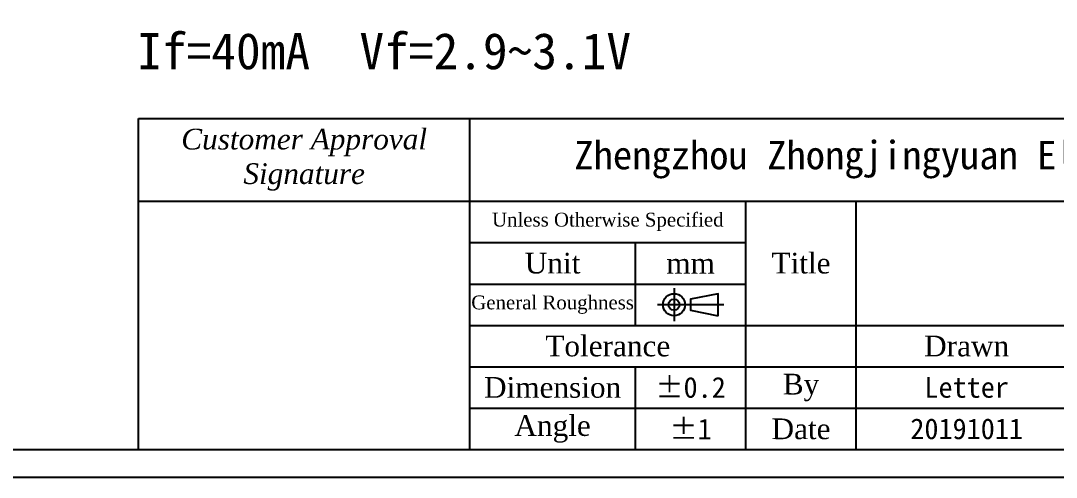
# Model space of a CAD drawing. Header units: millimetres. Extents: x 1040 to 3675, y 249 to 975.
# Drawn here: x 1686.4 to 1759.4, y 261.8 to 294 of the extents above; entities that cross this region are included whole.
import ezdxf

# ---------------------------------------------------------------- set-up
doc = ezdxf.new("R2010")
doc.units = ezdxf.units.MM
doc.linetypes.add('CENTER', pattern=[50.8, 31.75, -6.35, 6.35, -6.35])
doc.layers.add('DIM（标注）', color=3, linetype='Continuous', lineweight=15)
doc.layers.add('FRAME', color=154, linetype='Continuous')
doc.styles.add('宋体', font='')
doc.styles.get('宋体').set_extended_font_data('SimSun')

msp = doc.modelspace()

# ---------------------------------------------------------------- linework, layer by layer
at = {"layer": 'FRAME', "color": 7}
for p, q in [((1694.7052, 263.7102), (1694.7052, 287.077)), ((1694.7052, 287.077), (1831.0113, 287.077)), ((1718.072, 263.7102), (1718.072, 287.077)), ((1694.7052, 281.2353), (1831.0113, 281.2353)), ((1737.5443, 263.7102), (1737.5443, 281.2353)), ((1745.3332, 263.7102), (1745.3332, 281.2353)), ((1718.072, 278.3145), (1737.5443, 278.3145)), ((1729.7553, 272.4728), (1729.7553, 278.3145)), ((1718.072, 275.3936), (1737.5443, 275.3936)), ((1718.072, 272.4728), (1807.6446, 272.4728)), ((1718.072, 269.5519), (1831.0113, 269.5519)), ((1729.7553, 263.7102), (1729.7553, 269.5519)), ((1718.072, 266.6311), (1831.0113, 266.6311))]:
    msp.add_line(p, q, dxfattribs=at)
at = {"layer": 'FRAME', "color": 7, "linetype": 'CENTER'}
for p, q in [((1732.4815, 275.1015), (1732.4815, 272.7649)), ((1735.9865, 273.9332), (1731.3131, 273.9332))]:
    msp.add_line(p, q, dxfattribs=at)
at = {"layer": 'FRAME', "color": 7}
for points in [[(1832.9585, 417.5414), (1599.2909, 417.5414), (1599.2909, 261.763), (1832.9585, 261.763)], [(1831.0113, 263.7102), (1601.2382, 263.7102), (1601.2382, 415.5942), (1831.0113, 415.5942)], [(1735.597, 273.1543), (1735.597, 274.7121), (1733.6498, 274.3226), (1733.6498, 273.5438)]]:
    msp.add_lwpolyline(points, close=True, dxfattribs=at)
for radius in [0.7789, 0.3894]:
    msp.add_circle((1732.4815, 273.9332), radius, dxfattribs=at)

# ---------------------------------------------------------------- texts
at = {"layer": 'DIM（标注）', "color": 7, "style": '宋体'}
msp.add_text('If=40mA  Vf=2.9~3.1V ', height=2.560871, dxfattribs=at).set_placement((1694.6096, 290.5402))
at = {"layer": 'FRAME', "color": 7, "attachment_point": 5, "style": '宋体'}
for s, insert, char_height in [('{\\fTimes New Roman|b0|i1|c0|p18;Customer Approval\\PSignature}', (1706.3886, 284.1562), 1.460423), ('{\\fSimSun|b1|i0|c134|p2;Zhengzhou Zhongjingyuan Electronic Technology Co., LTD.}', (1762.8583, 284.1562), 2), ('{\\fTimes New Roman|b0|i0|c0|p18;Unless Otherwise Specified}', (1727.8081, 279.7749), 0.973615), ('{\\fTimes New Roman|b0|i0|c0|p18;Unit}', (1723.9137, 276.854), 1.460423), ('{\\fTimes New Roman|b0|i0|c0|p18;Title}', (1741.4387, 276.854), 1.460423), ('{\\fTimes New Roman|b0|i0|c0|p18;mm}', (1733.6498, 276.854), 1.460423), ('{\\fTimes New Roman|b0|i0|c0|p18;General Roughness}', (1723.9137, 273.9332), 0.973615), ('{\\fTimes New Roman|b0|i0|c0|p18;Tolerance}', (1727.8081, 271.0124), 1.460423), ('{\\fTimes New Roman|b0|i0|c0|p18;Drawn}', (1753.1221, 271.0124), 1.460423), ('{\\fTimes New Roman|b0|i0|c0|p18;Dimension}', (1723.9137, 268.0915), 1.460423), ('%%P0.2', (1733.6498, 268.0915), 1.46042), ('{\\fTimes New Roman|b0|i0|c0|p18;By}', (1741.4387, 268.0915), 1.460423), ('Letter', (1753.1221, 268.0915), 1.46042), ('{\\fTimes New Roman|b0|i0|c0|p18;Angle}', (1723.9137, 265.1707), 1.460423), ('%%p1', (1733.6498, 265.1707), 1.46042), ('{\\fTimes New Roman|b0|i0|c0|p18;Date}', (1741.4387, 265.1707), 1.460423), ('20191011', (1753.1221, 265.1707), 1.46042)]:
    msp.add_mtext(s, dxfattribs=dict(at, insert=insert, char_height=char_height))

doc.saveas('drawing.dxf')
